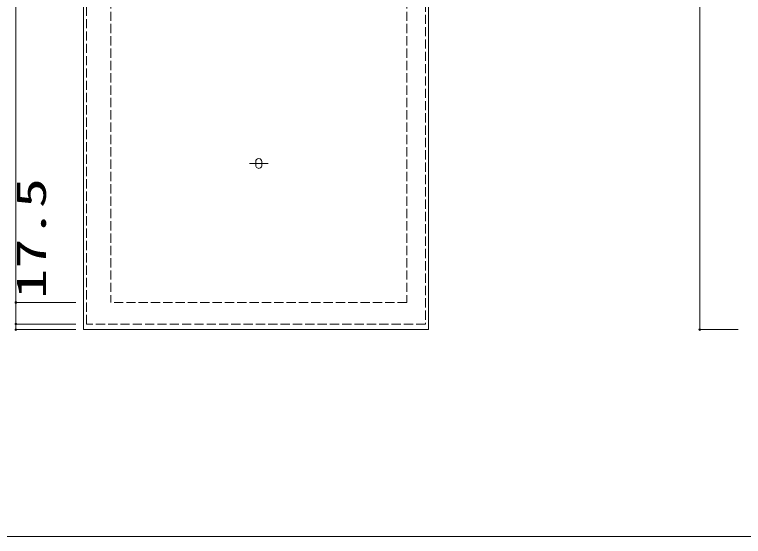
# Model space of a CAD drawing. Units: millimetres, scale not verified. Extents: x -207 to 194, y -135 to 142.
# Drawn here: x -134.4 to -16.1, y -135.2 to -50.5 of the extents above; entities that cross this region are included whole.
import ezdxf
from ezdxf.enums import TextEntityAlignment as Align

# ---------------------------------------------------------------- set-up
doc = ezdxf.new("R2010")
doc.units = ezdxf.units.MM
doc.header["$LTSCALE"] = 0.5
doc.header["$PDMODE"] = 32
doc.header["$PDSIZE"] = 0.25
doc.linetypes.add('DASHED3', pattern=[4, 3, -1])
doc.linetypes.add('LONG_CHAIN', pattern=[21, 18, -1, 1, -1])
for name, color, linetype, lineweight in [('0-0__0-f_', 7, 'Continuous', 9), ('0-1__0-2_', 7, 'Continuous', 9), ('0-2__0-1_', 7, 'Continuous', 9)]:
    doc.layers.add(name, color=color, linetype=linetype, lineweight=lineweight)
doc.styles.add('ＭＳ ゴシック', font='')
doc.styles.get('ＭＳ ゴシック').set_extended_font_data('MS Gothic')

msp = doc.modelspace()

# ---------------------------------------------------------------- linework, layer by layer
at = {"layer": '0-0__0-f_'}
msp.add_lwpolyline([(-206.7203, -135.244), (193.2797, -135.244), (193.2797, 141.756), (-206.7203, 141.756)], close=True, dxfattribs=at)
at = {"layer": '0-1__0-2_', "linetype": 'DASHED3'}
for p, q in [((-122.7453, -100.7671), (-122.7453, 27.4329)), ((-67.7454, 27.4329), (-67.7454, -100.7671)), ((-118.7853, 23.9329), (-118.7853, -97.2671)), ((-70.7854, 23.9329), (-70.7854, -97.2671)), ((-70.7854, -97.2671), (-118.7853, -97.2671)), ((-67.7454, -100.7671), (-122.7453, -100.7671))]:
    msp.add_line(p, q, dxfattribs=at)
at = {"layer": '0-1__0-2_'}
for p, q in [((-95.2853, -74.4071), (-95.2853, -75.0071)), ((-94.2853, -75.0071), (-94.2853, -74.4071)), ((-94.7853, -75.5071), (-94.7853, -75.5071)), ((-122.2453, -101.6671), (-122.7453, -101.6671))]:
    msp.add_line(p, q, dxfattribs=at)
at = {"layer": '0-1__0-2_', "linetype": 'LONG_CHAIN'}
msp.add_line((-96.2854, -74.7071), (-93.2853, -74.7071), dxfattribs=at)
at = {"layer": '0-1__0-2_'}
msp.add_lwpolyline([(-123.2453, -101.6671), (-123.2453, 28.3329), (-67.2453, 28.3329), (-67.2453, -101.6671)], close=True, dxfattribs=at)
for centre, start, end in [((-94.7853, -74.4071), 0.00142, 179.99858), ((-94.7853, -75.0071), 179.99858, 0.00142)]:
    msp.add_arc(centre, 0.5, start, end, dxfattribs=at)
at = {"layer": '0-2__0-1_'}
for p, q in [((-23.2226, 28.3329), (-23.2226, -101.6671)), ((-134.2244, 23.9329), (-134.2244, -97.2671)), ((-134.2244, -97.2671), (-134.2244, -100.7671)), ((-134.2244, -97.2671), (-124.4782, -97.2671)), ((-134.2244, -100.7671), (-134.2244, -101.6671)), ((-134.2244, -100.7671), (-124.4782, -100.7671)), ((-134.2244, -101.6671), (-124.4782, -101.6671)), ((-23.2226, -101.6671), (-16.9811, -101.6671))]:
    msp.add_line(p, q, dxfattribs=at)
for p in [(-134.2244, -97.2671), (-134.2244, -100.7671), (-134.2244, -101.6671), (-23.2226, -101.6671)]:
    msp.add_point(p, dxfattribs=at)

# ---------------------------------------------------------------- texts
at = {"layer": '0-2__0-1_', "style": 'ＭＳ ゴシック', "width": 1.5}
msp.add_text('17.5', height=4.809, rotation=90, dxfattribs=at).set_placement((-127.8952, -96.6857), align=Align.BOTTOM_LEFT)

doc.saveas('drawing.dxf')
